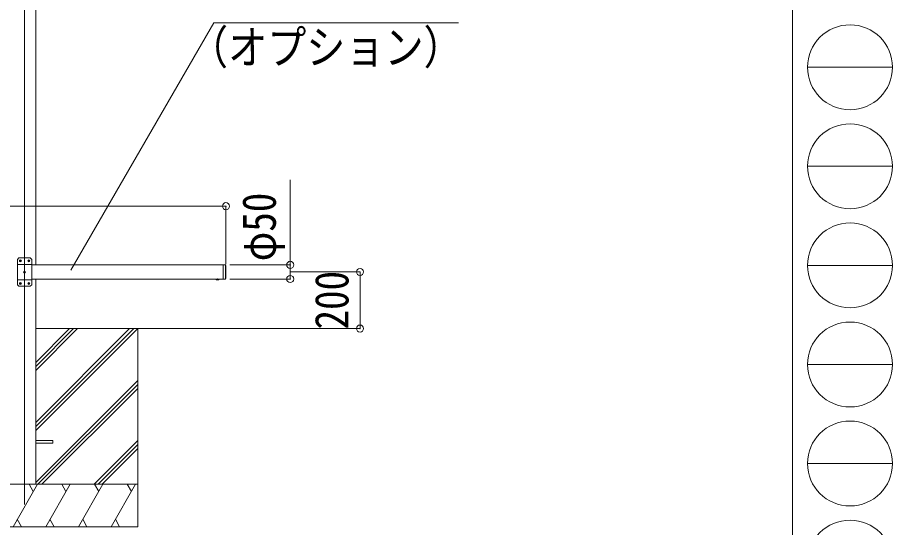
# Model space of a CAD drawing. Units: millimetres at full size; details may follow other scales. Extents: x -6988 to 7066, y -4877 to 4823.
# Drawn here: x 3976 to 7066, y -2878 to -1076 of the extents above; entities that cross this region are included whole.
import ezdxf
from ezdxf.enums import TextEntityAlignment as Align

# ---------------------------------------------------------------- set-up
doc = ezdxf.new("R2010")
doc.units = ezdxf.units.MM
doc.header["$LTSCALE"] = 25
doc.header["$PDMODE"] = 32
doc.header["$PDSIZE"] = 25
for name, color, linetype, lineweight in [('0-0_0', 7, 'Continuous', 9), ('0-1_本体', 4, 'Continuous', 9), ('0-4_TABLE1', 3, 'Continuous', 9), ('0-5_DIM1', 3, 'Continuous', 9), ('0-8_PARTS2', 2, 'Continuous', 9), ('0-A_寸法', 6, 'Continuous', 9), ('F-0_240', 7, 'Continuous', 9)]:
    doc.layers.add(name, color=color, linetype=linetype, lineweight=lineweight)
doc.styles.add('ＭＳ ゴシック', font='')
doc.styles.get('ＭＳ ゴシック').set_extended_font_data('MS Gothic')

msp = doc.modelspace()

# ---------------------------------------------------------------- linework, layer by layer
at = {"layer": '0-0_0'}
for p, q in [((4040.56, -2535.17), (4400.42, -2175.31)), ((4040.56, -2506.89), (4372.14, -2175.31)), ((4040.56, -2521.03), (4386.28, -2175.31)), ((4040.56, -2323.04), (4188.29, -2175.31)), ((4040.56, -2308.9), (4174.15, -2175.31)), ((4040.56, -2294.76), (4160.01, -2175.31)), ((4040.56, -2175.31), (4939.06, -2175.31)), ((4401.16, -2175.31), (4401.16, -2875.31)), ((4040.56, -2719.02), (4401.16, -2358.42)), ((4048.41, -2725.31), (4401.16, -2372.56)), ((4062.55, -2725.31), (4401.16, -2386.7)), ((4246.4, -2725.31), (4401.16, -2570.55)), ((4260.54, -2725.31), (4401.16, -2584.69)), ((4274.69, -2725.31), (4401.16, -2598.83)), ((4401.16, -2725.31), (3601.16, -2725.31)), ((3960.28, -2875.31), (4046.88, -2725.31)), ((4031.88, -2751.29), (4016.88, -2725.31)), ((4075.75, -2875.31), (4162.35, -2725.31)), ((4147.35, -2751.29), (4132.35, -2725.31)), ((4191.22, -2875.31), (4277.82, -2725.31)), ((4247.82, -2725.31), (4262.82, -2751.29)), ((4306.69, -2875.31), (4393.29, -2725.31)), ((4363.29, -2725.31), (4378.29, -2751.29)), ((3975.27, -2849.33), (3990.27, -2875.31)), ((4090.74, -2849.33), (4105.74, -2875.31)), ((4206.21, -2849.33), (4221.21, -2875.31)), ((4321.68, -2849.33), (4336.68, -2875.31)), ((3601.16, -2875.31), (4401.16, -2875.31))]:
    msp.add_line(p, q, dxfattribs=at)
at = {"layer": '0-1_本体'}
for p, q in [((4040.56, 437.15), (4040.56, -1950.31)), ((4040.56, -2000.31), (4040.56, -2725.31)), ((4040.56, -2570.81), (4101.16, -2570.81)), ((4040.56, -2579.81), (4101.16, -2579.81)), ((4101.16, -2570.81), (4101.16, -2579.81))]:
    msp.add_line(p, q, dxfattribs=at)
at = {"layer": '0-4_TABLE1'}
for p, q in [((4026.06, -1950.31), (4702.06, -1950.31)), ((4026.06, -2000.31), (4702.06, -2000.31))]:
    msp.add_line(p, q, dxfattribs=at)
at = {"layer": '0-5_DIM1'}
for p, q in [((3981.16, -1925.83), (3976.16, -1930.83)), ((3976.16, -1930.83), (3976.16, -2020.83)), ((4021.16, -1925.83), (3981.16, -1925.83)), ((3984.9, -1935.41), (3984.06, -1935.41)), ((3987.42, -1936.25), (3988.26, -1936.25)), ((4014.9, -1935.41), (4014.06, -1935.41)), ((4017.42, -1936.25), (4018.26, -1936.25)), ((4021.16, -1925.83), (4026.16, -1930.83)), ((4026.16, -2020.83), (4026.16, -1930.83)), ((4026.16, -1948.53), (3976.16, -1948.53)), ((3999.9, -1975.41), (3999.06, -1975.41)), ((4002.42, -1976.25), (4003.26, -1976.25)), ((4702.06, -1950.31), (4702.06, -2000.31)), ((4702.06, -1950.31), (4710.06, -1950.31)), ((4710.06, -1950.31), (4710.06, -2000.31)), ((4712.06, -1952.31), (4710.06, -1950.31)), ((4712.06, -1952.31), (4712.06, -1998.31)), ((4026.16, -2003.13), (3976.16, -2003.13)), ((4676.16, -2000.31), (4687.96, -2000.31)), ((4676.16, -2000.31), (4676.16, -2000.82)), ((4676.16, -2000.82), (4687.96, -2000.82)), ((4679.56, -2000.31), (4684.56, -2000.31)), ((4687.96, -2000.31), (4687.96, -2000.82)), ((4702.06, -2000.31), (4710.06, -2000.31)), ((4712.06, -1998.31), (4710.06, -2000.31)), ((3981.16, -2025.83), (3976.16, -2020.83)), ((3981.16, -2025.83), (4021.16, -2025.83)), ((3984.9, -2015.41), (3984.06, -2015.41)), ((3987.42, -2016.25), (3988.26, -2016.25)), ((4014.9, -2015.41), (4014.06, -2015.41)), ((4017.42, -2016.25), (4018.26, -2016.25)), ((4021.16, -2025.83), (4026.16, -2020.83))]:
    msp.add_line(p, q, dxfattribs=at)
for points in [[(3984.06, -1935.41), (3984.06, -1936.25), (3984.9, -1936.25)], [(3986.58, -1934.57), (3986.58, -1933.73), (3985.74, -1933.73), (3985.74, -1934.57)], [(3985.74, -1937.09), (3985.74, -1937.93), (3986.58, -1937.93), (3986.58, -1937.09)], [(3988.26, -1936.25), (3988.26, -1935.41), (3987.42, -1935.41)], [(4014.06, -1935.41), (4014.06, -1936.25), (4014.9, -1936.25)], [(4016.58, -1934.57), (4016.58, -1933.73), (4015.74, -1933.73), (4015.74, -1934.57)], [(4015.74, -1937.09), (4015.74, -1937.93), (4016.58, -1937.93), (4016.58, -1937.09)], [(4018.26, -1936.25), (4018.26, -1935.41), (4017.42, -1935.41)], [(3999.06, -1975.41), (3999.06, -1976.25), (3999.9, -1976.25)], [(4001.58, -1974.57), (4001.58, -1973.73), (4000.74, -1973.73), (4000.74, -1974.57)], [(4000.74, -1977.09), (4000.74, -1977.93), (4001.58, -1977.93), (4001.58, -1977.09)], [(4003.26, -1976.25), (4003.26, -1975.41), (4002.42, -1975.41)], [(4679.61, -2003.02), (4680.91, -2000.36), (4682.06, -1999.75)], [(4684.51, -2003.02), (4683.21, -2000.36), (4682.06, -1999.75)], [(3984.06, -2015.41), (3984.06, -2016.25), (3984.9, -2016.25)], [(3986.58, -2014.57), (3986.58, -2013.73), (3985.74, -2013.73), (3985.74, -2014.57)], [(3985.74, -2017.09), (3985.74, -2017.93), (3986.58, -2017.93), (3986.58, -2017.09)], [(3988.26, -2016.25), (3988.26, -2015.41), (3987.42, -2015.41)], [(4014.06, -2015.41), (4014.06, -2016.25), (4014.9, -2016.25)], [(4016.58, -2014.57), (4016.58, -2013.73), (4015.74, -2013.73), (4015.74, -2014.57)], [(4015.74, -2017.09), (4015.74, -2017.93), (4016.58, -2017.93), (4016.58, -2017.09)], [(4018.26, -2016.25), (4018.26, -2015.41), (4017.42, -2015.41)]]:
    msp.add_lwpolyline(points, dxfattribs=at)
for centre in [(3986.16, -1935.83), (4016.16, -1935.83), (4001.16, -1975.83), (3986.16, -2015.83), (4016.16, -2015.83)]:
    msp.add_circle(centre, 3.5, dxfattribs=at)
for centre, radius, start, end in [((3984.9, -1934.57), 0.84, 270, 0), ((3984.9, -1937.09), 0.84, 0, 90), ((3987.42, -1934.57), 0.84, 180, 270), ((3987.42, -1937.09), 0.84, 90, 180), ((4014.9, -1934.57), 0.84, 270, 0), ((4014.9, -1937.09), 0.84, 0, 90), ((4017.42, -1934.57), 0.84, 180, 270), ((4017.42, -1937.09), 0.84, 90, 180), ((3999.9, -1974.57), 0.84, 270, 0), ((3999.9, -1977.09), 0.84, 0, 90), ((4002.42, -1974.57), 0.84, 180, 270), ((4002.42, -1977.09), 0.84, 90, 180), ((4682.06, -1995.39), 8.02, 222.61678, 317.38322), ((3984.9, -2014.57), 0.84, 270, 0), ((3984.9, -2017.09), 0.84, 0, 90), ((3987.42, -2014.57), 0.84, 180, 270), ((3987.42, -2017.09), 0.84, 90, 180), ((4014.9, -2014.57), 0.84, 270, 0), ((4014.9, -2017.09), 0.84, 0, 90), ((4017.42, -2014.57), 0.84, 180, 270), ((4017.42, -2017.09), 0.84, 90, 180)]:
    msp.add_arc(centre, radius, start, end, dxfattribs=at)
at = {"layer": '0-8_PARTS2'}
msp.add_line((4001.06, 866.86), (4001.06, -2796.6), dxfattribs=at)
at = {"layer": '0-A_寸法'}
for p, q in [((4164.77, -1969.26), (4669.18, -1095.6)), ((4669.18, -1095.6), (5533.35, -1095.6)), ((4939.06, -1950.31), (4939.06, -1650.31)), ((1858.06, -1743), (4712.06, -1743)), ((4712.06, -1743), (4712.06, -1947.62)), ((4939.06, -1950.31), (4726.37, -1950.31)), ((4939.06, -2000.31), (4939.06, -1950.31)), ((5185.52, -1975.31), (4939.06, -1975.31)), ((5185.52, -2175.31), (5185.52, -1975.31)), ((4939.06, -2000.31), (4726.37, -2000.31)), ((5185.52, -2175.31), (4939.06, -2175.31))]:
    msp.add_line(p, q, dxfattribs=at)
for p in [(4712.06, -1743), (4939.06, -1950.31), (5185.52, -1975.31), (4939.06, -2000.31), (5185.52, -2175.31)]:
    msp.add_point(p, dxfattribs=at)
at = {"layer": 'F-0_240', "color": 5}
msp.add_line((6712.12, 4822.79), (6712.12, -4877.21), dxfattribs=at)
at = {"layer": 'F-0_240', "color": 4}
for p, q in [((6765.55, -1252.21), (7065.55, -1252.21)), ((6765.55, -1602.21), (7065.55, -1602.21)), ((6765.55, -1952.21), (7065.55, -1952.21)), ((6765.55, -2302.21), (7065.55, -2302.21)), ((6765.55, -2652.21), (7065.55, -2652.21))]:
    msp.add_line(p, q, dxfattribs=at)
for centre in [(6915.55, -1252.21), (6915.55, -1602.21), (6915.55, -1952.21), (6915.55, -2302.21), (6915.55, -2652.21), (6915.55, -3002.21)]:
    msp.add_circle(centre, 150, dxfattribs=at)

# ---------------------------------------------------------------- texts
at = {"layer": '0-A_寸法', "color": 7, "style": 'ＭＳ ゴシック', "width": 0.85}
msp.add_text('（オプション）', height=119.1, dxfattribs=at).set_placement((4581.45, -1276.51), align=Align.BOTTOM_LEFT)
for s, p in [('φ50', (4924.06, -1937.81)), ('200', (5180.52, -2178.43))]:
    msp.add_text(s, height=119.1, rotation=90, dxfattribs=at).set_placement(p, align=Align.BOTTOM_LEFT)

doc.saveas('drawing.dxf')
